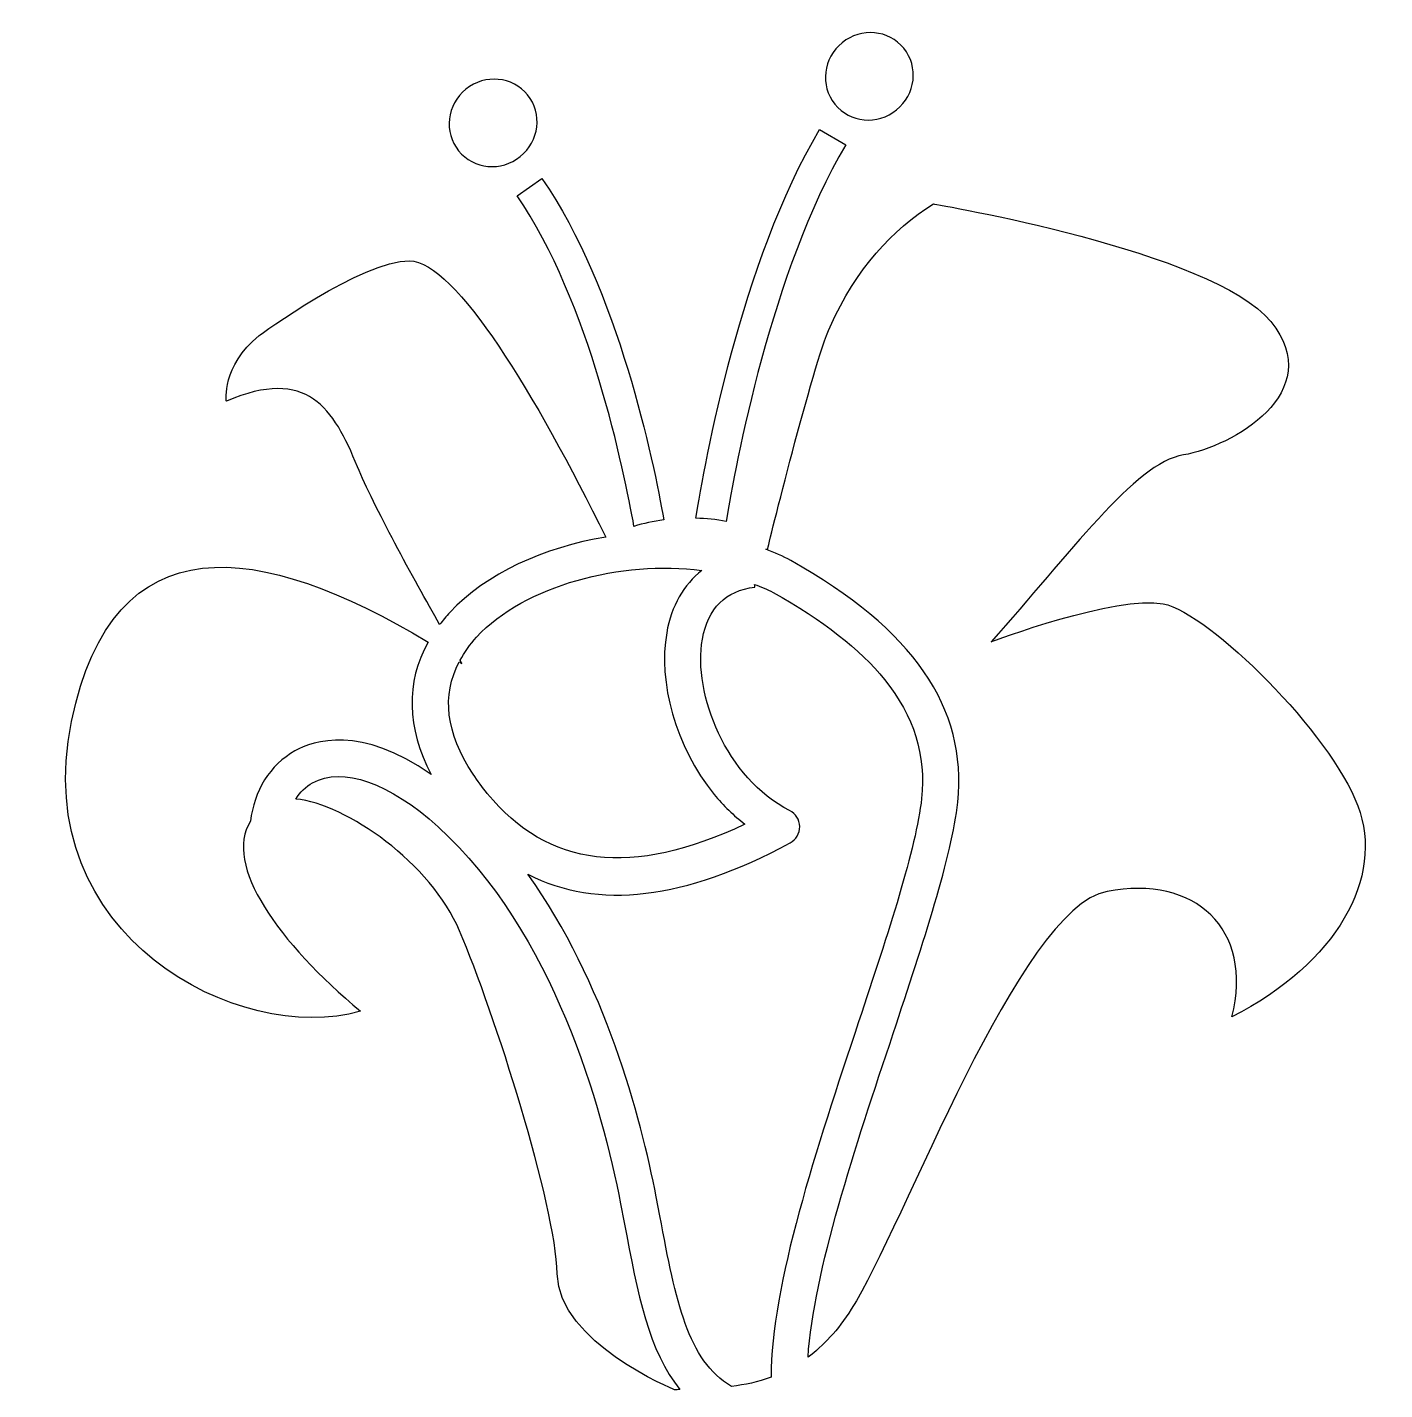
# Model space of a CAD drawing. Header units: centimetres. Extents: x -8 to 7.8, y -7.9 to 8.
import ezdxf

# ---------------------------------------------------------------- set-up
doc = ezdxf.new("R2010")
doc.units = ezdxf.units.CM
doc.header["$MEASUREMENT"] = 0
doc.layers.add('Camada 1', color=7, linetype='Continuous')

msp = doc.modelspace()

# ---------------------------------------------------------------- linework, layer by layer
at = {"layer": 'Camada 1'}
for points, knots in [([(2.19922, 7.73713), (2.37575, 7.52017), (2.33818, 7.19831), (2.11484, 7.01752), (2.11484, 7.01752), (1.89222, 6.83744), (1.56893, 6.86864), (1.39451, 7.08486), (1.39451, 7.08486), (1.21938, 7.30253), (1.25695, 7.62371), (1.47957, 7.80307), (1.47957, 7.80307), (1.7036, 7.98317), (2.02337, 7.95338), (2.19922, 7.73713)], [0, 0, 0, 0, 0.2, 0.2, 0.2, 0.2, 0.4, 0.4, 0.4, 0.4, 0.6, 0.6, 0.6, 0.6, 1, 1, 1, 1]), ([(-2.19157, 7.19265), (-2.01644, 6.97641), (-2.05473, 6.65311), (-2.27806, 6.47375), (-2.27806, 6.47375), (-2.49925, 6.29508), (-2.82186, 6.32415), (-2.99699, 6.5418), (-2.99699, 6.5418), (-3.17352, 6.75733), (-3.13452, 7.07922), (-2.9119, 7.26001), (-2.9119, 7.26001), (-2.68928, 7.44008), (-2.36739, 7.40958), (-2.19157, 7.19265)], [0, 0, 0, 0, 0.2, 0.2, 0.2, 0.2, 0.4, 0.4, 0.4, 0.4, 0.6, 0.6, 0.6, 0.6, 1, 1, 1, 1]), ([(1.21724, 6.79064), (0.29837, 5.24502), (-0.12629, 2.89261), (-0.22768, 2.2524), (-0.22768, 2.2524), (-0.10645, 2.24885), (0.01055, 2.23682), (0.12541, 2.21552), (0.12541, 2.21552), (0.23103, 2.86071), (0.65574, 5.15075), (1.5214, 6.60914), (1.5214, 6.60914), (1.5214, 6.60914), (1.21724, 6.79064), (1.21724, 6.79064)], [0, 0, 0, 0, 0.2, 0.2, 0.2, 0.2, 0.4, 0.4, 0.4, 0.4, 0.6, 0.6, 0.6, 0.6, 1, 1, 1, 1]), ([(-2.31495, 6.01573), (-1.46699, 4.78423), (-1.06217, 2.78911), (-0.95015, 2.15739), (-0.95015, 2.15739), (-0.83884, 2.19144), (-0.72327, 2.21626), (-0.60204, 2.23184), (-0.60204, 2.23184), (-0.72044, 2.90396), (-1.13166, 4.92244), (-2.02428, 6.21776), (-2.02428, 6.21776), (-2.02428, 6.21776), (-2.31495, 6.01573), (-2.31495, 6.01573)], [0, 0, 0, 0, 0.2, 0.2, 0.2, 0.2, 0.4, 0.4, 0.4, 0.4, 0.6, 0.6, 0.6, 0.6, 1, 1, 1, 1]), ([(2.54661, 5.92071), (2.06166, 5.61866), (1.64832, 5.17202), (1.3385, 4.48714), (1.3385, 4.48714), (1.13998, 4.05325), (0.60896, 1.89224), (0.60896, 1.89224), (0.60896, 1.89224), (0.60896, 1.89224), (0.58698, 1.89225), (0.58698, 1.89225), (0.58698, 1.89225), (0.68837, 1.85185), (0.78833, 1.8093), (0.8812, 1.75755), (0.8812, 1.75755), (2.3077, 0.95922), (2.94439, 0.03683), (2.82951, -1.06283), (2.82951, -1.06283), (2.76217, -1.69241), (2.42824, -2.69634), (2.07587, -3.76124), (2.07587, -3.76124), (1.63558, -5.07924), (1.14639, -6.54757), (1.08114, -7.54155), (1.08114, -7.54155), (1.25838, -7.40828), (1.42925, -7.22818), (1.58665, -6.97934), (1.58665, -6.97934), (2.19069, -6.03496), (3.54414, -2.29788), (4.57149, -2.10362), (4.57149, -2.10362), (5.59953, -1.91148), (6.28795, -2.53682), (6.02919, -3.56912), (6.02919, -3.56912), (7.25432, -2.94166), (7.8137, -1.94267), (7.49892, -1.10326), (7.49892, -1.10326), (7.18555, -0.26453), (5.77183, 1.14565), (5.22874, 1.25341), (5.22874, 1.25341), (4.68706, 1.36117), (3.21804, 0.811), (3.21804, 0.811), (3.21804, 0.811), (4.12979, 1.82271), (4.89764, 2.90039), (5.46271, 2.99114), (5.46271, 2.99114), (6.02707, 3.08472), (7.15295, 3.71996), (6.48294, 4.54665), (6.48294, 4.54665), (5.81575, 5.37408), (2.54661, 5.92071), (2.54661, 5.92071)], [0, 0, 0, 0, 0.05882353, 0.05882353, 0.05882353, 0.05882353, 0.11764706, 0.11764706, 0.11764706, 0.11764706, 0.17647059, 0.17647059, 0.17647059, 0.17647059, 0.23529412, 0.23529412, 0.23529412, 0.23529412, 0.29411765, 0.29411765, 0.29411765, 0.29411765, 0.35294118, 0.35294118, 0.35294118, 0.35294118, 0.41176471, 0.41176471, 0.41176471, 0.41176471, 0.47058824, 0.47058824, 0.47058824, 0.47058824, 0.52941176, 0.52941176, 0.52941176, 0.52941176, 0.58823529, 0.58823529, 0.58823529, 0.58823529, 0.64705882, 0.64705882, 0.64705882, 0.64705882, 0.70588235, 0.70588235, 0.70588235, 0.70588235, 0.76470588, 0.76470588, 0.76470588, 0.76470588, 0.82352941, 0.82352941, 0.82352941, 0.82352941, 0.88235294, 0.88235294, 0.88235294, 0.88235294, 1, 1, 1, 1]), ([(-4.17745, 2.85221), (-3.99169, 2.39916), (-3.51811, 1.53916), (-3.21889, 1.01026), (-3.21889, 1.01026), (-3.18132, 1.05778), (-3.14303, 1.10527), (-3.09835, 1.15348), (-3.09835, 1.15348), (-2.6765, 1.60795), (-1.99872, 1.91141), (-1.27979, 2.03264), (-1.27979, 2.03264), (-2.09161, 3.67959), (-3.03385, 5.24859), (-3.56984, 5.25637), (-3.56984, 5.25637), (-4.12496, 5.26418), (-5.3267, 4.38362), (-5.3267, 4.38362), (-5.3267, 4.38362), (-5.76628, 4.0277), (-5.70884, 3.61863), (-5.70884, 3.61863), (-5.70884, 3.61863), (-4.76022, 4.02275), (-4.45749, 3.53639), (-4.17745, 2.85221)], [0, 0, 0, 0, 0.125, 0.125, 0.125, 0.125, 0.25, 0.25, 0.25, 0.25, 0.375, 0.375, 0.375, 0.375, 0.5, 0.5, 0.5, 0.5, 0.625, 0.625, 0.625, 0.625, 0.75, 0.75, 0.75, 0.75, 1, 1, 1, 1]), ([(-5.4274, -1.28402), (-5.38628, -0.93305), (-5.19981, -0.62679), (-4.90771, -0.46373), (-4.90771, -0.46373), (-4.69147, -0.34319), (-4.13775, -0.16099), (-3.31886, -0.73879), (-3.31886, -0.73879), (-3.60387, -0.19428), (-3.61593, 0.33534), (-3.35431, 0.80537), (-3.35431, 0.80537), (-5.31466, 1.98443), (-7.02972, 2.2361), (-7.51536, -0.12199), (-7.51536, -0.12199), (-8.03294, -2.6382), (-5.54792, -3.90799), (-4.1434, -3.50172), (-4.1434, -3.50172), (-5.10056, -2.70555), (-5.74786, -1.79168), (-5.4274, -1.28402)], [0, 0, 0, 0, 0.14285714, 0.14285714, 0.14285714, 0.14285714, 0.28571429, 0.28571429, 0.28571429, 0.28571429, 0.42857143, 0.42857143, 0.42857143, 0.42857143, 0.57142857, 0.57142857, 0.57142857, 0.57142857, 0.71428571, 0.71428571, 0.71428571, 0.71428571, 1, 1, 1, 1]), ([(-0.5687, 0.91525), (-0.5134, 1.22791), (-0.37018, 1.47537), (-0.1582, 1.64198), (-0.1582, 1.64198), (-1.09832, 1.76393), (-2.22703, 1.47042), (-2.78713, 0.86493), (-2.78713, 0.86493), (-2.86725, 0.77704), (-2.92963, 0.68626), (-2.97998, 0.59339), (-2.97998, 0.59339), (-2.9658, 0.56857), (-2.95799, 0.55651), (-2.95799, 0.55651), (-2.95799, 0.55651), (-2.96934, 0.56148), (-2.97783, 0.56926), (-2.98918, 0.57635), (-2.98918, 0.57635), (-3.19762, 0.18429), (-3.14658, -0.25246), (-2.82895, -0.73387), (-2.82895, -0.73387), (-2.77505, -0.81327), (-2.71978, -0.89056), (-2.66234, -0.96004), (-2.66234, -0.96004), (-1.96043, -1.82856), (-0.96856, -1.94199), (0.34378, -1.32093), (0.34378, -1.32093), (0.21405, -1.21742), (0.09282, -1.10257), (-0.01425, -0.97139), (-0.01425, -0.97139), (-0.46731, -0.41127), (-0.67008, 0.34451), (-0.5687, 0.91525)], [0, 0, 0, 0, 0.09090909, 0.09090909, 0.09090909, 0.09090909, 0.18181818, 0.18181818, 0.18181818, 0.18181818, 0.27272727, 0.27272727, 0.27272727, 0.27272727, 0.36363636, 0.36363636, 0.36363636, 0.36363636, 0.45454545, 0.45454545, 0.45454545, 0.45454545, 0.54545455, 0.54545455, 0.54545455, 0.54545455, 0.63636364, 0.63636364, 0.63636364, 0.63636364, 0.72727273, 0.72727273, 0.72727273, 0.72727273, 0.81818182, 0.81818182, 0.81818182, 0.81818182, 1, 1, 1, 1]), ([(2.40691, -1.01817), (2.46009, -0.51409), (2.3197, -0.05892), (1.97442, 0.3679), (1.97442, 0.3679), (1.68727, 0.72525), (1.25552, 1.06058), (0.67272, 1.38673), (0.67272, 1.38673), (0.6075, 1.4243), (0.53022, 1.45052), (0.45579, 1.48031), (0.45579, 1.48031), (0.45579, 1.47534), (0.46145, 1.4484), (0.46145, 1.4484), (0.46145, 1.4484), (0.11831, 1.40657), (-0.08518, 1.20236), (-0.15183, 0.84078), (-0.15183, 0.84078), (-0.26457, 0.19845), (0.1254, -0.78138), (0.867, -1.16069), (0.867, -1.16069), (0.93791, -1.19683), (0.98328, -1.26705), (0.98469, -1.34645), (0.98469, -1.34645), (0.98469, -1.42654), (0.94072, -1.49959), (0.87124, -1.53785), (0.87124, -1.53785), (-0.35317, -2.20148), (-1.37767, -2.32128), (-2.18875, -1.903), (-2.18875, -1.903), (-1.28835, -3.1643), (-0.87004, -4.73256), (-0.69137, -5.66916), (-0.69137, -5.66916), (-0.69137, -5.66916), (-0.64811, -5.89247), (-0.64811, -5.89247), (-0.64811, -5.89247), (-0.45597, -6.90138), (-0.32765, -7.57205), (0.18779, -7.88187), (0.18779, -7.88187), (0.34305, -7.86274), (0.49762, -7.83083), (0.65004, -7.77553), (0.65004, -7.77553), (0.64581, -6.70918), (1.18746, -5.07924), (1.6717, -3.62723), (1.6717, -3.62723), (2.01769, -2.58575), (2.34455, -1.60025), (2.40691, -1.01817)], [0, 0, 0, 0, 0.0625, 0.0625, 0.0625, 0.0625, 0.125, 0.125, 0.125, 0.125, 0.1875, 0.1875, 0.1875, 0.1875, 0.25, 0.25, 0.25, 0.25, 0.3125, 0.3125, 0.3125, 0.3125, 0.375, 0.375, 0.375, 0.375, 0.4375, 0.4375, 0.4375, 0.4375, 0.5, 0.5, 0.5, 0.5, 0.5625, 0.5625, 0.5625, 0.5625, 0.625, 0.625, 0.625, 0.625, 0.6875, 0.6875, 0.6875, 0.6875, 0.75, 0.75, 0.75, 0.75, 0.8125, 0.8125, 0.8125, 0.8125, 0.875, 0.875, 0.875, 0.875, 1, 1, 1, 1]), ([(-1.10752, -5.74924), (-1.32234, -4.63542), (-1.88457, -2.57935), (-3.23591, -1.35139), (-3.23591, -1.35139), (-3.80381, -0.83453), (-4.35327, -0.6417), (-4.70138, -0.83596), (-4.70138, -0.83596), (-4.7815, -0.88062), (-4.84672, -0.94584), (-4.89775, -1.02598), (-4.89775, -1.02598), (-4.30717, -1.08128), (-3.32168, -1.77467), (-2.98561, -2.56591), (-2.98561, -2.56591), (-2.58217, -3.51595), (-1.86185, -5.75848), (-1.84698, -6.56744), (-1.84698, -6.56744), (-1.83068, -7.37355), (-0.47721, -7.92089), (-0.47721, -7.92089), (-0.47721, -7.92089), (-0.45594, -7.92089), (-0.43538, -7.91946), (-0.41339, -7.91806), (-0.41339, -7.91806), (-0.7778, -7.47425), (-0.90472, -6.81202), (-1.06495, -5.97046), (-1.06495, -5.97046), (-1.06495, -5.97046), (-1.10752, -5.74924), (-1.10752, -5.74924)], [0, 0, 0, 0, 0.1, 0.1, 0.1, 0.1, 0.2, 0.2, 0.2, 0.2, 0.3, 0.3, 0.3, 0.3, 0.4, 0.4, 0.4, 0.4, 0.5, 0.5, 0.5, 0.5, 0.6, 0.6, 0.6, 0.6, 0.7, 0.7, 0.7, 0.7, 0.8, 0.8, 0.8, 0.8, 1, 1, 1, 1])]:
    msp.add_open_spline(points, degree=3, knots=knots, dxfattribs=at)

doc.saveas('drawing.dxf')
